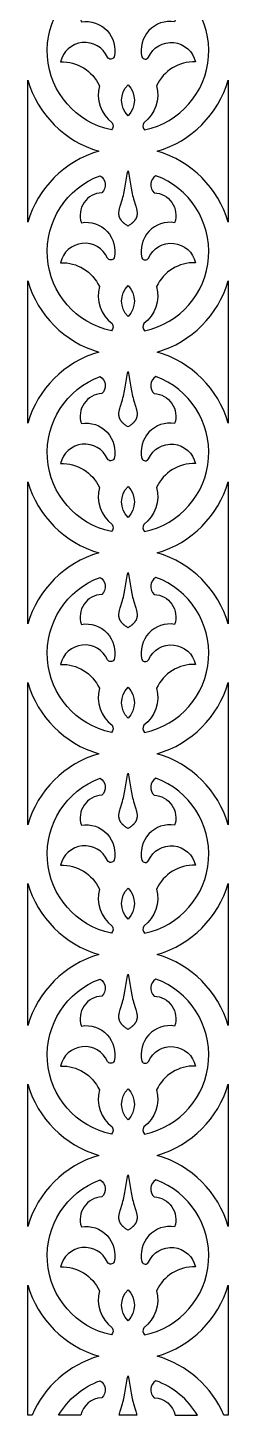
# Model space of a CAD drawing. Extents: x 59271 to 61367, y 41180 to 44085.
# Drawn here: x 61267 to 61367, y 41844 to 42535 of the extents above; entities that cross this region are included whole.
import ezdxf

# ---------------------------------------------------------------- set-up
doc = ezdxf.new("R2010")
doc.units = 0
doc.layers.add('LAYER_01', color=1, linetype='CONTINUOUS')

msp = doc.modelspace()

# ---------------------------------------------------------------- linework, layer by layer
at = {"layer": 'LAYER_01'}
for points in [[(61283.66, 42517.65, -0.302833), (61303.02, 42505.76, 0.307867), (61309.38, 42487.34, -0.391451), (61308.99, 42483.77, -0.752784), (61303.38, 42560.97, -0.507001), (61304.19, 42552.49, 0.499694), (61294.04, 42537.58, -0.535633), (61310.38, 42520.08, -0.604384), (61307.03, 42519.97, 0.723529)], [(61350.93, 42517.65, 0.302833), (61331.58, 42505.76, -0.307867), (61325.21, 42487.34, 0.391451), (61325.6, 42483.77, 0.752784), (61331.21, 42560.97, 0.507001), (61330.4, 42552.49, -0.499694), (61340.56, 42537.58, 0.535633), (61324.21, 42520.08, 0.604384), (61327.56, 42519.97, -0.723529)], [(61267.3, 42437.76), (61267.3, 42508.6, 0.256196), (61302.71, 42473.18, 0.256196)], [(61317.3, 42506.27, -0.412061), (61317.3, 42490.82, -0.412061)], [(61331.88, 42473.18, 0.256196), (61367.3, 42508.6), (61367.3, 42437.76, 0.256196)], [(61283.66, 42417.65, -0.302833), (61303.02, 42405.76, 0.307867), (61309.38, 42387.34, -0.391451), (61308.99, 42383.77, -0.752784), (61303.38, 42460.97, -0.507001), (61304.19, 42452.49, 0.499694), (61294.04, 42437.58, -0.535633), (61310.38, 42420.08, -0.604384), (61307.03, 42419.97, 0.723529)], [(61350.93, 42417.65, 0.302833), (61331.58, 42405.76, -0.307867), (61325.21, 42387.34, 0.391451), (61325.6, 42383.77, 0.752784), (61331.21, 42460.97, 0.507001), (61330.4, 42452.49, -0.499694), (61340.56, 42437.58, 0.535633), (61324.21, 42420.08, 0.604384), (61327.56, 42419.97, -0.723529)], [(61267.3, 42408.6, 0.256196), (61302.71, 42373.18, 0.256196), (61267.3, 42337.76)], [(61317.3, 42406.27, -0.412061), (61317.3, 42390.82, -0.412061)], [(61367.3, 42337.76, 0.256196), (61331.88, 42373.18, 0.256196), (61367.3, 42408.6)], [(61283.66, 42317.65, -0.302833), (61303.02, 42305.76, 0.307867), (61309.38, 42287.34, -0.391451), (61308.99, 42283.77, -0.752784), (61303.38, 42360.97, -0.507001), (61304.19, 42352.49, 0.499694), (61294.04, 42337.58, -0.535633), (61310.38, 42320.08, -0.604384), (61307.03, 42319.97, 0.723529)], [(61350.93, 42317.65, 0.302833), (61331.58, 42305.76, -0.307867), (61325.21, 42287.34, 0.391451), (61325.6, 42283.77, 0.752784), (61331.21, 42360.97, 0.507001), (61330.4, 42352.49, -0.499694), (61340.56, 42337.58, 0.535633), (61324.21, 42320.08, 0.604384), (61327.56, 42319.97, -0.723529)], [(61267.3, 42308.6, 0.256196), (61302.71, 42273.18, 0.256196), (61267.3, 42237.76)], [(61317.3, 42306.27, -0.412061), (61317.3, 42290.82, -0.412061)], [(61367.3, 42237.76, 0.256196), (61331.88, 42273.18, 0.256196), (61367.3, 42308.6)], [(61283.66, 42217.65, -0.302833), (61303.02, 42205.76, 0.307867), (61309.38, 42187.34, -0.391451), (61308.99, 42183.77, -0.752784), (61303.38, 42260.97, -0.507001), (61304.19, 42252.49, 0.499694), (61294.04, 42237.58, -0.535633), (61310.38, 42220.08, -0.604384), (61307.03, 42219.97, 0.723529)], [(61350.93, 42217.65, 0.302833), (61331.58, 42205.76, -0.307867), (61325.21, 42187.34, 0.391451), (61325.6, 42183.77, 0.752784), (61331.21, 42260.97, 0.507001), (61330.4, 42252.49, -0.499694), (61340.56, 42237.58, 0.535633), (61324.21, 42220.08, 0.604384), (61327.56, 42219.97, -0.723529)], [(61267.3, 42137.76), (61267.3, 42208.6, 0.256196), (61302.71, 42173.18, 0.256196)], [(61317.3, 42206.27, -0.412061), (61317.3, 42190.82, -0.412061)], [(61367.3, 42208.6), (61367.3, 42137.76, 0.256196), (61331.88, 42173.18, 0.256196)], [(61283.66, 42117.65, -0.302833), (61303.02, 42105.76, 0.307867), (61309.38, 42087.34, -0.391451), (61308.99, 42083.77, -0.752784), (61303.38, 42160.97, -0.507001), (61304.19, 42152.49, 0.499694), (61294.04, 42137.58, -0.535633), (61310.38, 42120.08, -0.604384), (61307.03, 42119.97, 0.723529)], [(61350.93, 42117.65, 0.302833), (61331.58, 42105.76, -0.307867), (61325.21, 42087.34, 0.391451), (61325.6, 42083.77, 0.752784), (61331.21, 42160.97, 0.507001), (61330.4, 42152.49, -0.499694), (61340.56, 42137.58, 0.535633), (61324.21, 42120.08, 0.604384), (61327.56, 42119.97, -0.723529)], [(61267.3, 42108.6, 0.256196), (61302.71, 42073.18, 0.256196), (61267.3, 42037.76)], [(61317.3, 42106.27, -0.412061), (61317.3, 42090.82, -0.412061)], [(61367.3, 42037.76, 0.256196), (61331.88, 42073.18, 0.256196), (61367.3, 42108.6)], [(61283.66, 42017.65, -0.302833), (61303.02, 42005.76, 0.307867), (61309.38, 41987.34, -0.391451), (61308.99, 41983.77, -0.752784), (61303.38, 42060.97, -0.507001), (61304.19, 42052.49, 0.499694), (61294.04, 42037.58, -0.535633), (61310.38, 42020.08, -0.604384), (61307.03, 42019.97, 0.723529)], [(61350.93, 42017.65, 0.302833), (61331.58, 42005.76, -0.307867), (61325.21, 41987.34, 0.391451), (61325.6, 41983.77, 0.752784), (61331.21, 42060.97, 0.507001), (61330.4, 42052.49, -0.499694), (61340.56, 42037.58, 0.535633), (61324.21, 42020.08, 0.604384), (61327.56, 42019.97, -0.723529)], [(61267.3, 42008.6, 0.256196), (61302.71, 41973.18, 0.256196), (61267.3, 41937.76)], [(61317.3, 42006.27, -0.412061), (61317.3, 41990.82, -0.412061)], [(61367.3, 41937.76, 0.256196), (61331.88, 41973.18, 0.256196), (61367.3, 42008.6)], [(61283.66, 41917.65, -0.302833), (61303.02, 41905.76, 0.307867), (61309.38, 41887.34, -0.391451), (61308.99, 41883.77, -0.752784), (61303.38, 41960.97, -0.507001), (61304.19, 41952.49, 0.499694), (61294.04, 41937.58, -0.535633), (61310.38, 41920.08, -0.604384), (61307.03, 41919.97, 0.723529)], [(61350.93, 41917.65, 0.302833), (61331.58, 41905.76, -0.307867), (61325.21, 41887.34, 0.391451), (61325.6, 41883.77, 0.752784), (61331.21, 41960.97, 0.507001), (61330.4, 41952.49, -0.499694), (61340.56, 41937.58, 0.535633), (61324.21, 41920.08, 0.604384), (61327.56, 41919.97, -0.723529)], [(61267.3, 41908.6, 0.256196), (61302.71, 41873.18, 0.223823), (61269.45, 41843.76), (61267.3, 41843.76)], [(61317.3, 41906.27, -0.412061), (61317.3, 41890.82, -0.412061)], [(61365.14, 41843.76, 0.223823), (61331.88, 41873.18, 0.256196), (61367.3, 41908.6), (61367.3, 41843.76)], [(61282.68, 41843.76, -0.172069), (61303.38, 41860.97, -0.507001), (61304.19, 41852.49, 0.336234), (61293.72, 41843.76)], [(61351.92, 41843.76, 0.172069), (61331.21, 41860.97, 0.507001), (61330.4, 41852.49, -0.336234), (61340.87, 41843.76)]]:
    msp.add_lwpolyline(points, format="xyb", close=True, dxfattribs=at)
for points in [[(61317.3, 42463.46), (61317.49, 42462.58), (61317.66, 42461.71), (61318.82, 42454.75), (61319.16, 42452.98), (61319.36, 42452.09), (61319.57, 42451.19), (61319.81, 42450.29), (61320.07, 42449.38), (61321.23, 42445.73), (61321.4, 42445.13), (61321.55, 42444.53), (61321.61, 42444.23), (61321.67, 42443.94), (61321.72, 42443.65), (61321.76, 42443.35), (61321.79, 42443.06), (61321.82, 42442.77), (61321.83, 42442.49), (61321.84, 42442.35), (61321.84, 42442.2), (61321.84, 42442.06), (61321.83, 42441.92), (61321.82, 42441.78), (61321.81, 42441.65), (61321.8, 42441.51), (61321.78, 42441.37), (61321.76, 42441.23), (61321.74, 42441.1), (61321.71, 42440.96), (61321.68, 42440.83), (61321.65, 42440.69), (61321.61, 42440.56), (61321.57, 42440.43), (61321.53, 42440.3), (61321.48, 42440.17), (61321.43, 42440.04), (61321.36, 42439.88), (61321.29, 42439.72), (61321.21, 42439.57), (61321.12, 42439.41), (61321.03, 42439.26), (61320.93, 42439.11), (61320.83, 42438.96), (61320.72, 42438.81), (61320.61, 42438.66), (61320.5, 42438.52), (61320.38, 42438.37), (61320.26, 42438.23), (61320.13, 42438.09), (61320, 42437.96), (61319.87, 42437.82), (61319.73, 42437.69), (61319.59, 42437.56), (61319.45, 42437.43), (61319.16, 42437.18), (61318.86, 42436.94), (61318.55, 42436.71), (61318.24, 42436.48), (61317.93, 42436.27), (61317.61, 42436.07), (61317.3, 42435.88), (61316.98, 42436.07), (61316.66, 42436.27), (61316.35, 42436.48), (61316.04, 42436.71), (61315.73, 42436.94), (61315.43, 42437.18), (61315.14, 42437.43), (61315, 42437.56), (61314.86, 42437.69), (61314.73, 42437.82), (61314.59, 42437.96), (61314.46, 42438.09), (61314.34, 42438.23), (61314.21, 42438.37), (61314.09, 42438.52), (61313.98, 42438.66), (61313.87, 42438.81), (61313.76, 42438.96), (61313.66, 42439.11), (61313.57, 42439.26), (61313.47, 42439.41), (61313.39, 42439.57), (61313.31, 42439.72), (61313.23, 42439.88), (61313.16, 42440.04), (61313.11, 42440.17), (61313.06, 42440.3), (61313.02, 42440.43), (61312.98, 42440.56), (61312.94, 42440.69), (61312.91, 42440.83), (61312.88, 42440.96), (61312.85, 42441.1), (61312.83, 42441.23), (61312.81, 42441.37), (61312.79, 42441.51), (61312.78, 42441.65), (61312.77, 42441.78), (61312.76, 42441.92), (61312.76, 42442.06), (61312.76, 42442.2), (61312.76, 42442.35), (61312.76, 42442.49), (61312.77, 42442.77), (61312.8, 42443.06), (61312.83, 42443.35), (61312.87, 42443.65), (61312.92, 42443.94), (61312.98, 42444.23), (61313.05, 42444.53), (61313.19, 42445.13), (61313.36, 42445.73), (61314.52, 42449.38), (61314.78, 42450.29), (61315.02, 42451.19), (61315.24, 42452.09), (61315.43, 42452.98), (61315.77, 42454.75), (61316.93, 42461.71), (61317.11, 42462.58)], [(61317.3, 42363.46), (61317.49, 42362.58), (61317.66, 42361.71), (61318.82, 42354.75), (61319.16, 42352.98), (61319.36, 42352.09), (61319.57, 42351.19), (61319.81, 42350.29), (61320.07, 42349.38), (61321.23, 42345.73), (61321.4, 42345.13), (61321.55, 42344.53), (61321.61, 42344.23), (61321.67, 42343.94), (61321.72, 42343.65), (61321.76, 42343.35), (61321.79, 42343.06), (61321.82, 42342.77), (61321.83, 42342.49), (61321.84, 42342.35), (61321.84, 42342.2), (61321.84, 42342.06), (61321.83, 42341.92), (61321.82, 42341.78), (61321.81, 42341.65), (61321.8, 42341.51), (61321.78, 42341.37), (61321.76, 42341.23), (61321.74, 42341.1), (61321.71, 42340.96), (61321.68, 42340.83), (61321.65, 42340.69), (61321.61, 42340.56), (61321.57, 42340.43), (61321.53, 42340.3), (61321.48, 42340.17), (61321.43, 42340.04), (61321.36, 42339.88), (61321.29, 42339.72), (61321.21, 42339.57), (61321.12, 42339.41), (61321.03, 42339.26), (61320.93, 42339.11), (61320.83, 42338.96), (61320.72, 42338.81), (61320.61, 42338.66), (61320.5, 42338.52), (61320.38, 42338.37), (61320.26, 42338.23), (61320.13, 42338.09), (61320, 42337.96), (61319.87, 42337.82), (61319.73, 42337.69), (61319.59, 42337.56), (61319.45, 42337.43), (61319.16, 42337.18), (61318.86, 42336.94), (61318.55, 42336.71), (61318.24, 42336.48), (61317.93, 42336.27), (61317.61, 42336.07), (61317.3, 42335.88), (61316.98, 42336.07), (61316.66, 42336.27), (61316.35, 42336.48), (61316.04, 42336.71), (61315.73, 42336.94), (61315.43, 42337.18), (61315.14, 42337.43), (61315, 42337.56), (61314.86, 42337.69), (61314.73, 42337.82), (61314.59, 42337.96), (61314.46, 42338.09), (61314.34, 42338.23), (61314.21, 42338.37), (61314.09, 42338.52), (61313.98, 42338.66), (61313.87, 42338.81), (61313.76, 42338.96), (61313.66, 42339.11), (61313.57, 42339.26), (61313.47, 42339.41), (61313.39, 42339.57), (61313.31, 42339.72), (61313.23, 42339.88), (61313.16, 42340.04), (61313.11, 42340.17), (61313.06, 42340.3), (61313.02, 42340.43), (61312.98, 42340.56), (61312.94, 42340.69), (61312.91, 42340.83), (61312.88, 42340.96), (61312.85, 42341.1), (61312.83, 42341.23), (61312.81, 42341.37), (61312.79, 42341.51), (61312.78, 42341.65), (61312.77, 42341.78), (61312.76, 42341.92), (61312.76, 42342.06), (61312.76, 42342.2), (61312.76, 42342.35), (61312.76, 42342.49), (61312.77, 42342.77), (61312.8, 42343.06), (61312.83, 42343.35), (61312.87, 42343.65), (61312.92, 42343.94), (61312.98, 42344.23), (61313.05, 42344.53), (61313.19, 42345.13), (61313.36, 42345.73), (61314.52, 42349.38), (61314.78, 42350.29), (61315.02, 42351.19), (61315.24, 42352.09), (61315.43, 42352.98), (61315.77, 42354.75), (61316.93, 42361.71), (61317.11, 42362.58)], [(61317.3, 42263.46), (61317.49, 42262.58), (61317.66, 42261.71), (61318.82, 42254.75), (61319.16, 42252.98), (61319.36, 42252.09), (61319.57, 42251.19), (61319.81, 42250.29), (61320.07, 42249.38), (61321.23, 42245.73), (61321.4, 42245.13), (61321.55, 42244.53), (61321.61, 42244.23), (61321.67, 42243.94), (61321.72, 42243.65), (61321.76, 42243.35), (61321.79, 42243.06), (61321.82, 42242.77), (61321.83, 42242.49), (61321.84, 42242.35), (61321.84, 42242.2), (61321.84, 42242.06), (61321.83, 42241.92), (61321.82, 42241.78), (61321.81, 42241.65), (61321.8, 42241.51), (61321.78, 42241.37), (61321.76, 42241.23), (61321.74, 42241.1), (61321.71, 42240.96), (61321.68, 42240.83), (61321.65, 42240.69), (61321.61, 42240.56), (61321.57, 42240.43), (61321.53, 42240.3), (61321.48, 42240.17), (61321.43, 42240.04), (61321.36, 42239.88), (61321.29, 42239.72), (61321.21, 42239.57), (61321.12, 42239.41), (61321.03, 42239.26), (61320.93, 42239.11), (61320.83, 42238.96), (61320.72, 42238.81), (61320.61, 42238.66), (61320.5, 42238.52), (61320.38, 42238.37), (61320.26, 42238.23), (61320.13, 42238.09), (61320, 42237.96), (61319.87, 42237.82), (61319.73, 42237.69), (61319.59, 42237.56), (61319.45, 42237.43), (61319.16, 42237.18), (61318.86, 42236.94), (61318.55, 42236.71), (61318.24, 42236.48), (61317.93, 42236.27), (61317.61, 42236.07), (61317.3, 42235.88), (61316.98, 42236.07), (61316.66, 42236.27), (61316.35, 42236.48), (61316.04, 42236.71), (61315.73, 42236.94), (61315.43, 42237.18), (61315.14, 42237.43), (61315, 42237.56), (61314.86, 42237.69), (61314.73, 42237.82), (61314.59, 42237.96), (61314.46, 42238.09), (61314.34, 42238.23), (61314.21, 42238.37), (61314.09, 42238.52), (61313.98, 42238.66), (61313.87, 42238.81), (61313.76, 42238.96), (61313.66, 42239.11), (61313.57, 42239.26), (61313.47, 42239.41), (61313.39, 42239.57), (61313.31, 42239.72), (61313.23, 42239.88), (61313.16, 42240.04), (61313.11, 42240.17), (61313.06, 42240.3), (61313.02, 42240.43), (61312.98, 42240.56), (61312.94, 42240.69), (61312.91, 42240.83), (61312.88, 42240.96), (61312.85, 42241.1), (61312.83, 42241.23), (61312.81, 42241.37), (61312.79, 42241.51), (61312.78, 42241.65), (61312.77, 42241.78), (61312.76, 42241.92), (61312.76, 42242.06), (61312.76, 42242.2), (61312.76, 42242.35), (61312.76, 42242.49), (61312.77, 42242.77), (61312.8, 42243.06), (61312.83, 42243.35), (61312.87, 42243.65), (61312.92, 42243.94), (61312.98, 42244.23), (61313.05, 42244.53), (61313.19, 42245.13), (61313.36, 42245.73), (61314.52, 42249.38), (61314.78, 42250.29), (61315.02, 42251.19), (61315.24, 42252.09), (61315.43, 42252.98), (61315.77, 42254.75), (61316.93, 42261.71), (61317.11, 42262.58)], [(61317.3, 42163.46), (61317.49, 42162.58), (61317.66, 42161.71), (61318.82, 42154.75), (61319.16, 42152.98), (61319.36, 42152.09), (61319.57, 42151.19), (61319.81, 42150.29), (61320.07, 42149.38), (61321.23, 42145.73), (61321.4, 42145.13), (61321.55, 42144.53), (61321.61, 42144.23), (61321.67, 42143.94), (61321.72, 42143.65), (61321.76, 42143.35), (61321.79, 42143.06), (61321.82, 42142.77), (61321.83, 42142.49), (61321.84, 42142.35), (61321.84, 42142.2), (61321.84, 42142.06), (61321.83, 42141.92), (61321.82, 42141.78), (61321.81, 42141.65), (61321.8, 42141.51), (61321.78, 42141.37), (61321.76, 42141.23), (61321.74, 42141.1), (61321.71, 42140.96), (61321.68, 42140.83), (61321.65, 42140.69), (61321.61, 42140.56), (61321.57, 42140.43), (61321.53, 42140.3), (61321.48, 42140.17), (61321.43, 42140.04), (61321.36, 42139.88), (61321.29, 42139.72), (61321.21, 42139.57), (61321.12, 42139.41), (61321.03, 42139.26), (61320.93, 42139.11), (61320.83, 42138.96), (61320.72, 42138.81), (61320.61, 42138.66), (61320.5, 42138.52), (61320.38, 42138.37), (61320.26, 42138.23), (61320.13, 42138.09), (61320, 42137.96), (61319.87, 42137.82), (61319.73, 42137.69), (61319.59, 42137.56), (61319.45, 42137.43), (61319.16, 42137.18), (61318.86, 42136.94), (61318.55, 42136.71), (61318.24, 42136.48), (61317.93, 42136.27), (61317.61, 42136.07), (61317.3, 42135.88), (61316.98, 42136.07), (61316.66, 42136.27), (61316.35, 42136.48), (61316.04, 42136.71), (61315.73, 42136.94), (61315.43, 42137.18), (61315.14, 42137.43), (61315, 42137.56), (61314.86, 42137.69), (61314.73, 42137.82), (61314.59, 42137.96), (61314.46, 42138.09), (61314.34, 42138.23), (61314.21, 42138.37), (61314.09, 42138.52), (61313.98, 42138.66), (61313.87, 42138.81), (61313.76, 42138.96), (61313.66, 42139.11), (61313.57, 42139.26), (61313.47, 42139.41), (61313.39, 42139.57), (61313.31, 42139.72), (61313.23, 42139.88), (61313.16, 42140.04), (61313.11, 42140.17), (61313.06, 42140.3), (61313.02, 42140.43), (61312.98, 42140.56), (61312.94, 42140.69), (61312.91, 42140.83), (61312.88, 42140.96), (61312.85, 42141.1), (61312.83, 42141.23), (61312.81, 42141.37), (61312.79, 42141.51), (61312.78, 42141.65), (61312.77, 42141.78), (61312.76, 42141.92), (61312.76, 42142.06), (61312.76, 42142.2), (61312.76, 42142.35), (61312.76, 42142.49), (61312.77, 42142.77), (61312.8, 42143.06), (61312.83, 42143.35), (61312.87, 42143.65), (61312.92, 42143.94), (61312.98, 42144.23), (61313.05, 42144.53), (61313.19, 42145.13), (61313.36, 42145.73), (61314.52, 42149.38), (61314.78, 42150.29), (61315.02, 42151.19), (61315.24, 42152.09), (61315.43, 42152.98), (61315.77, 42154.75), (61316.93, 42161.71), (61317.11, 42162.58)], [(61317.3, 42063.46), (61317.49, 42062.58), (61317.66, 42061.71), (61318.82, 42054.75), (61319.16, 42052.98), (61319.36, 42052.09), (61319.57, 42051.19), (61319.81, 42050.29), (61320.07, 42049.38), (61321.23, 42045.73), (61321.4, 42045.13), (61321.55, 42044.53), (61321.61, 42044.23), (61321.67, 42043.94), (61321.72, 42043.65), (61321.76, 42043.35), (61321.79, 42043.06), (61321.82, 42042.77), (61321.83, 42042.49), (61321.84, 42042.35), (61321.84, 42042.2), (61321.84, 42042.06), (61321.83, 42041.92), (61321.82, 42041.78), (61321.81, 42041.65), (61321.8, 42041.51), (61321.78, 42041.37), (61321.76, 42041.23), (61321.74, 42041.1), (61321.71, 42040.96), (61321.68, 42040.83), (61321.65, 42040.69), (61321.61, 42040.56), (61321.57, 42040.43), (61321.53, 42040.3), (61321.48, 42040.17), (61321.43, 42040.04), (61321.36, 42039.88), (61321.29, 42039.72), (61321.21, 42039.57), (61321.12, 42039.41), (61321.03, 42039.26), (61320.93, 42039.11), (61320.83, 42038.96), (61320.72, 42038.81), (61320.61, 42038.66), (61320.5, 42038.52), (61320.38, 42038.37), (61320.26, 42038.23), (61320.13, 42038.09), (61320, 42037.96), (61319.87, 42037.82), (61319.73, 42037.69), (61319.59, 42037.56), (61319.45, 42037.43), (61319.16, 42037.18), (61318.86, 42036.94), (61318.55, 42036.71), (61318.24, 42036.48), (61317.93, 42036.27), (61317.61, 42036.07), (61317.3, 42035.88), (61316.98, 42036.07), (61316.66, 42036.27), (61316.35, 42036.48), (61316.04, 42036.71), (61315.73, 42036.94), (61315.43, 42037.18), (61315.14, 42037.43), (61315, 42037.56), (61314.86, 42037.69), (61314.73, 42037.82), (61314.59, 42037.96), (61314.46, 42038.09), (61314.34, 42038.23), (61314.21, 42038.37), (61314.09, 42038.52), (61313.98, 42038.66), (61313.87, 42038.81), (61313.76, 42038.96), (61313.66, 42039.11), (61313.57, 42039.26), (61313.47, 42039.41), (61313.39, 42039.57), (61313.31, 42039.72), (61313.23, 42039.88), (61313.16, 42040.04), (61313.11, 42040.17), (61313.06, 42040.3), (61313.02, 42040.43), (61312.98, 42040.56), (61312.94, 42040.69), (61312.91, 42040.83), (61312.88, 42040.96), (61312.85, 42041.1), (61312.83, 42041.23), (61312.81, 42041.37), (61312.79, 42041.51), (61312.78, 42041.65), (61312.77, 42041.78), (61312.76, 42041.92), (61312.76, 42042.06), (61312.76, 42042.2), (61312.76, 42042.35), (61312.76, 42042.49), (61312.77, 42042.77), (61312.8, 42043.06), (61312.83, 42043.35), (61312.87, 42043.65), (61312.92, 42043.94), (61312.98, 42044.23), (61313.05, 42044.53), (61313.19, 42045.13), (61313.36, 42045.73), (61314.52, 42049.38), (61314.78, 42050.29), (61315.02, 42051.19), (61315.24, 42052.09), (61315.43, 42052.98), (61315.77, 42054.75), (61316.93, 42061.71), (61317.11, 42062.58)], [(61317.3, 41963.46), (61317.49, 41962.58), (61317.66, 41961.71), (61318.82, 41954.75), (61319.16, 41952.98), (61319.36, 41952.09), (61319.57, 41951.19), (61319.81, 41950.29), (61320.07, 41949.38), (61321.23, 41945.73), (61321.4, 41945.13), (61321.55, 41944.53), (61321.61, 41944.23), (61321.67, 41943.94), (61321.72, 41943.65), (61321.76, 41943.35), (61321.79, 41943.06), (61321.82, 41942.77), (61321.83, 41942.49), (61321.84, 41942.35), (61321.84, 41942.2), (61321.84, 41942.06), (61321.83, 41941.92), (61321.82, 41941.78), (61321.81, 41941.65), (61321.8, 41941.51), (61321.78, 41941.37), (61321.76, 41941.23), (61321.74, 41941.1), (61321.71, 41940.96), (61321.68, 41940.83), (61321.65, 41940.69), (61321.61, 41940.56), (61321.57, 41940.43), (61321.53, 41940.3), (61321.48, 41940.17), (61321.43, 41940.04), (61321.36, 41939.88), (61321.29, 41939.72), (61321.21, 41939.57), (61321.12, 41939.41), (61321.03, 41939.26), (61320.93, 41939.11), (61320.83, 41938.96), (61320.72, 41938.81), (61320.61, 41938.66), (61320.5, 41938.52), (61320.38, 41938.37), (61320.26, 41938.23), (61320.13, 41938.09), (61320, 41937.96), (61319.87, 41937.82), (61319.73, 41937.69), (61319.59, 41937.56), (61319.45, 41937.43), (61319.16, 41937.18), (61318.86, 41936.94), (61318.55, 41936.71), (61318.24, 41936.48), (61317.93, 41936.27), (61317.61, 41936.07), (61317.3, 41935.88), (61316.98, 41936.07), (61316.66, 41936.27), (61316.35, 41936.48), (61316.04, 41936.71), (61315.73, 41936.94), (61315.43, 41937.18), (61315.14, 41937.43), (61315, 41937.56), (61314.86, 41937.69), (61314.73, 41937.82), (61314.59, 41937.96), (61314.46, 41938.09), (61314.34, 41938.23), (61314.21, 41938.37), (61314.09, 41938.52), (61313.98, 41938.66), (61313.87, 41938.81), (61313.76, 41938.96), (61313.66, 41939.11), (61313.57, 41939.26), (61313.47, 41939.41), (61313.39, 41939.57), (61313.31, 41939.72), (61313.23, 41939.88), (61313.16, 41940.04), (61313.11, 41940.17), (61313.06, 41940.3), (61313.02, 41940.43), (61312.98, 41940.56), (61312.94, 41940.69), (61312.91, 41940.83), (61312.88, 41940.96), (61312.85, 41941.1), (61312.83, 41941.23), (61312.81, 41941.37), (61312.79, 41941.51), (61312.78, 41941.65), (61312.77, 41941.78), (61312.76, 41941.92), (61312.76, 41942.06), (61312.76, 41942.2), (61312.76, 41942.35), (61312.76, 41942.49), (61312.77, 41942.77), (61312.8, 41943.06), (61312.83, 41943.35), (61312.87, 41943.65), (61312.92, 41943.94), (61312.98, 41944.23), (61313.05, 41944.53), (61313.19, 41945.13), (61313.36, 41945.73), (61314.52, 41949.38), (61314.78, 41950.29), (61315.02, 41951.19), (61315.24, 41952.09), (61315.43, 41952.98), (61315.77, 41954.75), (61316.93, 41961.71), (61317.11, 41962.58)], [(61312.89, 41843.76), (61312.92, 41843.94), (61312.98, 41844.23), (61313.05, 41844.53), (61313.19, 41845.13), (61313.36, 41845.73), (61314.52, 41849.38), (61314.78, 41850.29), (61315.02, 41851.19), (61315.24, 41852.09), (61315.43, 41852.98), (61315.77, 41854.75), (61316.93, 41861.71), (61317.11, 41862.58), (61317.3, 41863.46), (61317.49, 41862.58), (61317.66, 41861.71), (61318.82, 41854.75), (61319.16, 41852.98), (61319.36, 41852.09), (61319.57, 41851.19), (61319.81, 41850.29), (61320.07, 41849.38), (61321.23, 41845.73), (61321.4, 41845.13), (61321.55, 41844.53), (61321.61, 41844.23), (61321.67, 41843.94), (61321.7, 41843.76)]]:
    msp.add_lwpolyline(points, close=True, dxfattribs=at)

doc.saveas('drawing.dxf')
